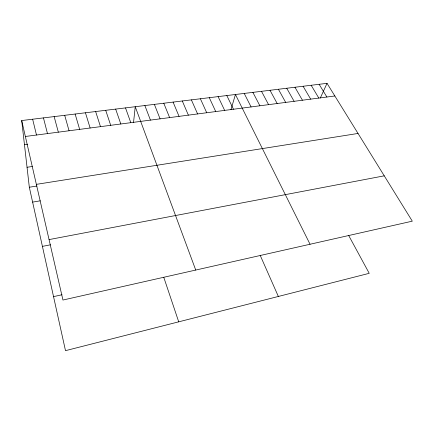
<?xml version="1.0" encoding="UTF-8"?>
<svg xmlns="http://www.w3.org/2000/svg" width="434" height="434" viewBox="0 0 434 434"><rect width="100%" height="100%" fill="white"/><g stroke="black" fill="none" stroke-linecap="round" stroke-linejoin="round"><path stroke-width="0.65" d="M133.536 122.486L135.24 106.715L195.734 270.056M230.942 109.731L235.429 94.503L310.044 244.25M320.308 98.024L327.03 83.339L21.7 120.549L29.322 187.233L65.501 350.661L369.226 273.322L348.6 235.342M53.545 296.634L62.035 294.746M42.418 246.371L50.545 244.803M49.058 239.595L384.253 175.83M32.621 202.108L40.297 200.823M29.322 187.233L36.895 186.023M36.364 184.358L358.034 133.45M27.044 167.269L32.322 166.482M24.461 144.696L27.711 144.256M25.362 136.482L334.847 95.974M327.03 83.339L412.3 221.166L62.952 300.035L21.7 120.549M319.136 84.305L326.873 97.015M311.162 85.276L318.811 98.068M303.1 86.257L310.663 99.136M294.957 87.25L302.427 100.216M286.728 88.254L294.106 101.306M278.406 89.268L285.691 102.408M269.997 90.288L277.18 103.52M261.496 91.324L268.581 104.643M252.897 92.377L259.885 105.782M244.212 93.435L251.091 106.932M226.808 95.556L233.476 109.238M218.096 96.614L224.655 110.393M209.291 97.688L215.736 111.56M200.389 98.773L206.72 112.742M260.167 255.295L278.351 296.465M191.389 99.869L197.6 113.936M182.291 100.981L188.378 115.146M173.09 102.098L179.052 116.366M163.786 103.232L169.623 117.598M154.379 104.382L160.086 118.845M144.864 105.538L150.435 120.109M125.507 107.898L130.802 122.681M115.666 109.097L120.815 123.988M163.775 277.315L178.721 321.833M105.706 110.312L110.708 125.312M95.632 111.538L100.482 126.647M85.444 112.78L90.131 128.003M75.131 114.039L79.661 129.375M64.699 115.308L69.06 130.764M54.141 116.594L58.335 132.164M43.454 117.896L47.48 133.585M32.642 119.214L36.489 135.028"/></g></svg>
